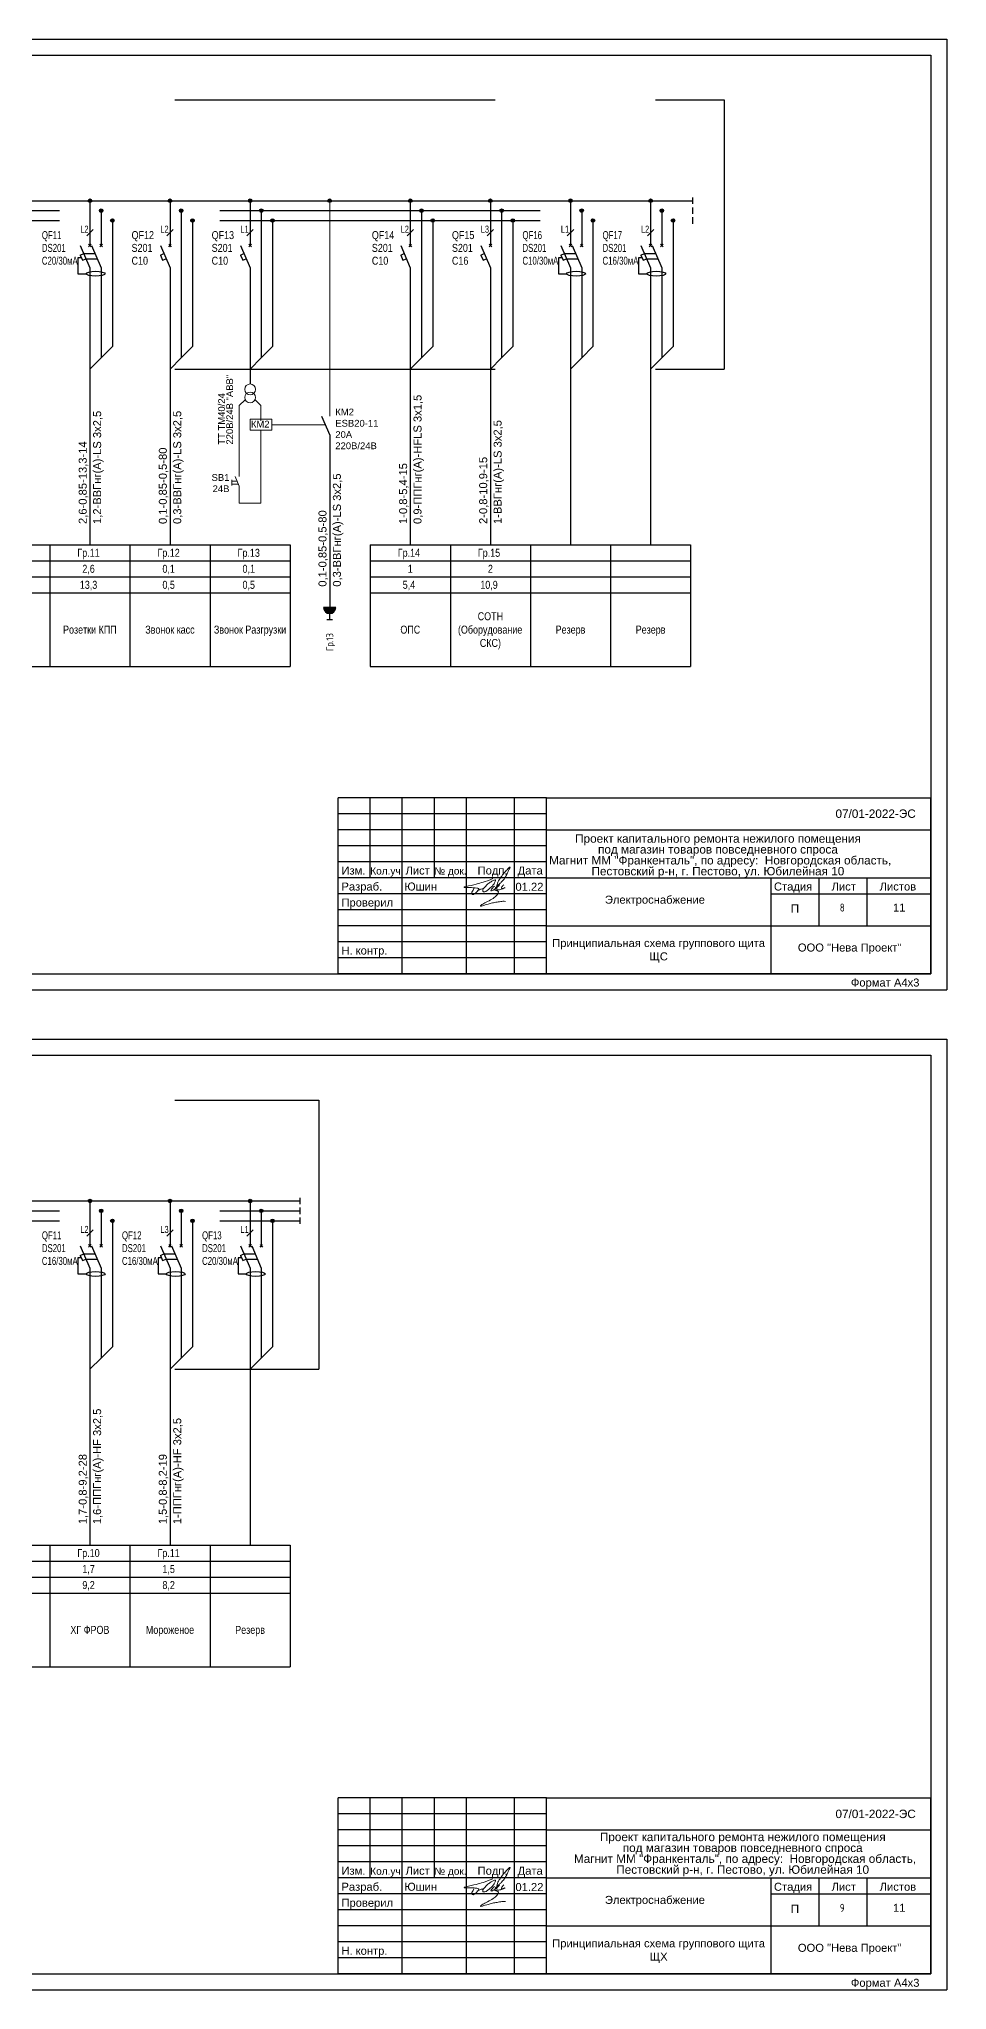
# Model space of a CAD drawing. Header units: metres. Extents: x -564 to -106, y -319 to -159.
# Drawn here: x -235.8 to -207.4, y -318.9 to -258 of the extents above; entities that cross this region are included whole.
import ezdxf
from ezdxf.enums import TextEntityAlignment as Align

# ---------------------------------------------------------------- set-up
doc = ezdxf.new("R2010")
doc.units = ezdxf.units.M
doc.header["$MEASUREMENT"] = 0
doc.linetypes.add('Elproject1', pattern=[15, 10, -5])
doc.layers.add('Elproject', color=7, linetype='Continuous')
for name, color, linetype, lineweight in [('Level 1', 7, 'Continuous', 0), ('Level 63', 7, 'Continuous', 0), ('КОПИЯ 0', 7, 'Continuous', 15)]:
    doc.layers.add(name, color=color, linetype=linetype, lineweight=lineweight)
doc.styles.add('Elproject', font='arial.ttf')
doc.styles.add('GOST 2.304', font='cs_gost2304.shx')
doc.styles.get("Standard").update_dxf_attribs({"font": 'cs_gost2304.shx'})
doc.styles.add('Style-Arial', font='arial.ttf')

# ---------------------------------------------------------------- blocks, each defined once
blk = doc.blocks.new('Block_switch_line')
for p, q in [((0, 0), (0, -4)), ((-3, -4), (0, -11)), ((0, -11), (0, -14.5))]:
    blk.add_line(p, q)
blk = doc.blocks.new('Block_switch')
for p, q in [((-0.4, -4.4), (0.4, -3.6)), ((-0.4, -3.6), (0.4, -4.4))]:
    blk.add_line(p, q)
blk.add_blockref('Block_switch_line', (0, 0))
blk = doc.blocks.new('Block_diff_automatic')
for p, q in [((-2.65, -7.82), (-3.75, -7.82)), ((-3.75, -7.82), (-3.75, -12.82)), ((-3, -7), (-1.91, -6.53)), ((-3, -7), (-2.3, -8.63)), ((-2.3, -8.63), (-1.21, -8.17)), ((-1.91, -6.53), (1.59, -6.53)), ((-1.21, -8.17), (2.29, -8.17)), ((-3.75, -12.82), (-1.25, -12.82))]:
    blk.add_line(p, q)
blk.add_ellipse((1.75, -12.82), major_axis=(3, 0), ratio=0.25)
for p in [(0, 0), (3.5, 0)]:
    blk.add_blockref('Block_switch', p)
blk = doc.blocks.new('Block_dot')
blk.add_hatch(color=256).paths.add_polyline_path([(0.55, 0, 1), (-0.55, 0, 1)])
blk.add_circle((0, 0), 0.55)
blk = doc.blocks.new('Block_automatic')
for p, q in [((-3, -7), (-1.91, -6.53)), ((-3, -7), (-2.3, -8.63)), ((-2.3, -8.63), (-1.21, -8.17))]:
    blk.add_line(p, q)
blk.add_blockref('Block_switch', (0, 0))
blk = doc.blocks.new('ШР.ОУ.IP20-23.двухполюсная')
at = {"true_color": 0xffffff}
h = blk.add_hatch(color=7, dxfattribs=at)
h.dxf.hatch_style = 1
edge = h.paths.add_edge_path()
edge.add_line((0, 0), (25, 0))
edge.add_arc((12.5, 0), 12.5, 0, 180)
at = {"color": 0, "lineweight": 30}
blk.add_line((12.5, 25), (12.5, 12.5), dxfattribs=at)
blk.add_lwpolyline([(0, 0), (25, 0, 1)], format="xyb", close=True, dxfattribs=at)

msp = doc.modelspace()

# ---------------------------------------------------------------- linework, layer by layer
at = {"color": 0}
for p, q in [((-226.946, -269.785), (-226.692, -270.376)), ((-226.692, -270.376), (-226.692, -275.766))]:
    msp.add_line(p, q, dxfattribs=at)
at = {"layer": 'Elproject'}
for p, q in [((-270.426, -258.001), (-207.426, -258.001)), ((-207.426, -258.001), (-207.426, -287.701)), ((-268.426, -258.501), (-207.926, -258.501)), ((-207.926, -258.501), (-207.926, -287.201)), ((-260.126, -263.051), (-215.37, -263.051)), ((-234.176, -263.051), (-234.176, -264.051)), ((-231.676, -263.051), (-231.676, -264.051)), ((-229.176, -263.051), (-229.176, -264.051)), ((-224.176, -263.051), (-224.176, -264.051)), ((-221.676, -263.051), (-221.676, -264.051)), ((-219.176, -263.051), (-219.176, -264.051)), ((-216.676, -263.051), (-216.676, -264.051)), ((-215.37, -262.951), (-215.37, -263.151)), ((-215.37, -263.261), (-215.37, -263.461)), ((-233.826, -263.361), (-233.826, -264.051)), ((-233.476, -263.671), (-233.476, -267.611)), ((-231.326, -263.361), (-231.326, -267.961)), ((-230.976, -263.671), (-230.976, -267.611)), ((-228.826, -263.361), (-228.826, -267.961)), ((-228.476, -263.671), (-228.476, -267.611)), ((-223.826, -263.361), (-223.826, -267.961)), ((-223.476, -263.671), (-223.476, -267.611)), ((-221.326, -263.361), (-221.326, -267.961)), ((-220.976, -263.671), (-220.976, -267.611)), ((-218.826, -263.361), (-218.826, -264.051)), ((-218.476, -263.671), (-218.476, -267.611)), ((-216.326, -263.361), (-216.326, -264.051)), ((-215.976, -263.671), (-215.976, -267.611)), ((-215.37, -263.571), (-215.37, -263.771)), ((-234.276, -264.151), (-234.076, -263.951)), ((-231.776, -264.151), (-231.576, -263.951)), ((-229.276, -264.151), (-229.076, -263.951)), ((-224.276, -264.151), (-224.076, -263.951)), ((-221.776, -264.151), (-221.576, -263.951)), ((-219.276, -264.151), (-219.076, -263.951)), ((-216.776, -264.151), (-216.576, -263.951)), ((-234.176, -265.501), (-234.176, -273.801)), ((-233.826, -265.501), (-233.826, -267.961)), ((-231.676, -265.501), (-231.676, -273.801)), ((-229.176, -265.501), (-229.176, -268.776)), ((-224.176, -265.501), (-224.176, -273.801)), ((-221.676, -265.501), (-221.676, -273.801)), ((-219.176, -265.501), (-219.176, -273.801)), ((-218.826, -265.501), (-218.826, -267.961)), ((-216.676, -265.501), (-216.676, -273.801)), ((-216.326, -265.501), (-216.326, -267.961)), ((-234.176, -268.311), (-233.826, -267.961)), ((-233.826, -267.961), (-233.476, -267.611)), ((-231.676, -268.311), (-231.326, -267.961)), ((-231.326, -267.961), (-230.976, -267.611)), ((-229.176, -268.311), (-228.826, -267.961)), ((-228.826, -267.961), (-228.476, -267.611)), ((-224.176, -268.311), (-223.826, -267.961)), ((-223.826, -267.961), (-223.476, -267.611)), ((-221.676, -268.311), (-221.326, -267.961)), ((-221.326, -267.961), (-220.976, -267.611)), ((-219.176, -268.311), (-218.826, -267.961)), ((-218.826, -267.961), (-218.476, -267.611)), ((-216.676, -268.311), (-216.326, -267.961)), ((-216.326, -267.961), (-215.976, -267.611)), ((-237.926, -273.801), (-235.426, -273.801)), ((-235.426, -273.801), (-235.426, -277.601)), ((-235.426, -273.801), (-232.926, -273.801)), ((-232.926, -273.801), (-232.926, -277.601)), ((-232.926, -273.801), (-230.426, -273.801)), ((-230.426, -273.801), (-230.426, -277.601)), ((-230.426, -273.801), (-227.926, -273.801)), ((-227.926, -273.801), (-227.926, -277.601)), ((-225.426, -273.801), (-225.426, -277.601)), ((-225.426, -273.801), (-222.926, -273.801)), ((-222.926, -273.801), (-222.926, -277.601)), ((-222.926, -273.801), (-220.426, -273.801)), ((-220.426, -273.801), (-220.426, -277.601)), ((-220.426, -273.801), (-217.926, -273.801)), ((-217.926, -273.801), (-217.926, -277.601)), ((-217.926, -273.801), (-215.426, -273.801)), ((-215.426, -273.801), (-215.426, -277.601)), ((-237.926, -274.301), (-235.426, -274.301)), ((-237.926, -274.801), (-235.426, -274.801)), ((-235.426, -274.301), (-232.926, -274.301)), ((-235.426, -274.801), (-232.926, -274.801)), ((-232.926, -274.301), (-230.426, -274.301)), ((-232.926, -274.801), (-230.426, -274.801)), ((-230.426, -274.301), (-227.926, -274.301)), ((-230.426, -274.801), (-227.926, -274.801)), ((-225.426, -274.301), (-222.926, -274.301)), ((-225.426, -274.801), (-222.926, -274.801)), ((-222.926, -274.301), (-220.426, -274.301)), ((-222.926, -274.801), (-220.426, -274.801)), ((-220.426, -274.301), (-217.926, -274.301)), ((-220.426, -274.801), (-217.926, -274.801)), ((-217.926, -274.301), (-215.426, -274.301)), ((-217.926, -274.801), (-215.426, -274.801)), ((-237.926, -275.301), (-235.426, -275.301)), ((-235.426, -275.301), (-232.926, -275.301)), ((-232.926, -275.301), (-230.426, -275.301)), ((-230.426, -275.301), (-227.926, -275.301)), ((-225.426, -275.301), (-222.926, -275.301)), ((-222.926, -275.301), (-220.426, -275.301)), ((-220.426, -275.301), (-217.926, -275.301)), ((-217.926, -275.301), (-215.426, -275.301)), ((-237.926, -277.601), (-235.426, -277.601)), ((-235.426, -277.601), (-232.926, -277.601)), ((-232.926, -277.601), (-230.426, -277.601)), ((-230.426, -277.601), (-227.926, -277.601)), ((-225.426, -277.601), (-222.926, -277.601)), ((-222.926, -277.601), (-220.426, -277.601)), ((-220.426, -277.601), (-217.926, -277.601)), ((-217.926, -277.601), (-215.426, -277.601)), ((-219.926, -281.701), (-226.426, -281.701)), ((-226.426, -287.201), (-226.426, -281.701)), ((-225.426, -284.201), (-225.426, -281.701)), ((-224.426, -287.201), (-224.426, -281.701)), ((-223.426, -284.201), (-223.426, -281.701)), ((-222.426, -287.201), (-222.426, -281.701)), ((-220.926, -287.201), (-220.926, -281.701)), ((-219.926, -281.701), (-207.926, -281.701)), ((-219.926, -287.201), (-219.926, -281.701)), ((-207.926, -287.201), (-207.926, -281.701)), ((-219.926, -282.201), (-226.426, -282.201)), ((-219.926, -282.701), (-226.426, -282.701)), ((-219.926, -282.701), (-207.926, -282.701)), ((-219.926, -283.201), (-226.426, -283.201)), ((-219.926, -283.701), (-226.426, -283.701)), ((-219.926, -284.201), (-226.426, -284.201)), ((-219.926, -284.201), (-207.926, -284.201)), ((-212.926, -284.201), (-212.926, -287.201)), ((-211.426, -284.201), (-211.426, -285.701)), ((-209.926, -284.201), (-209.926, -285.701)), ((-219.926, -284.701), (-226.426, -284.701)), ((-219.926, -285.201), (-226.426, -285.201)), ((-212.926, -284.701), (-207.926, -284.701)), ((-219.926, -285.701), (-226.426, -285.701)), ((-219.926, -285.701), (-207.926, -285.701)), ((-219.926, -286.201), (-226.426, -286.201)), ((-219.926, -286.701), (-226.426, -286.701)), ((-268.426, -287.201), (-207.926, -287.201)), ((-207.926, -287.201), (-226.426, -287.201)), ((-270.426, -287.701), (-207.426, -287.701)), ((-270.426, -289.248), (-207.426, -289.248)), ((-207.426, -289.248), (-207.426, -318.948)), ((-268.426, -289.748), (-207.926, -289.748)), ((-207.926, -289.748), (-207.926, -318.448)), ((-260.126, -294.298), (-227.626, -294.298)), ((-234.176, -294.298), (-234.176, -295.298)), ((-231.676, -294.298), (-231.676, -295.298)), ((-229.176, -294.298), (-229.176, -295.298)), ((-227.626, -294.198), (-227.626, -294.398)), ((-233.826, -294.608), (-233.826, -295.298)), ((-233.476, -294.918), (-233.476, -298.858)), ((-231.326, -294.608), (-231.326, -295.298)), ((-230.976, -294.918), (-230.976, -298.858)), ((-228.826, -294.608), (-228.826, -295.298)), ((-228.476, -294.918), (-228.476, -298.858)), ((-227.626, -294.508), (-227.626, -294.708)), ((-227.626, -294.818), (-227.626, -295.018)), ((-234.276, -295.398), (-234.076, -295.198)), ((-231.776, -295.398), (-231.576, -295.198)), ((-229.276, -295.398), (-229.076, -295.198)), ((-234.176, -296.748), (-234.176, -305.048)), ((-233.826, -296.748), (-233.826, -299.208)), ((-231.676, -296.748), (-231.676, -305.048)), ((-231.326, -296.748), (-231.326, -299.208)), ((-229.176, -296.748), (-229.176, -305.048)), ((-228.826, -296.748), (-228.826, -299.208)), ((-234.176, -299.558), (-233.826, -299.208)), ((-233.826, -299.208), (-233.476, -298.858)), ((-231.676, -299.558), (-231.326, -299.208)), ((-231.326, -299.208), (-230.976, -298.858)), ((-229.176, -299.558), (-228.826, -299.208)), ((-228.826, -299.208), (-228.476, -298.858)), ((-237.926, -305.048), (-235.426, -305.048)), ((-235.426, -305.048), (-235.426, -308.848)), ((-235.426, -305.048), (-232.926, -305.048)), ((-232.926, -305.048), (-232.926, -308.848)), ((-232.926, -305.048), (-230.426, -305.048)), ((-230.426, -305.048), (-230.426, -308.848)), ((-230.426, -305.048), (-227.926, -305.048)), ((-227.926, -305.048), (-227.926, -308.848)), ((-237.926, -305.548), (-235.426, -305.548)), ((-235.426, -305.548), (-232.926, -305.548)), ((-232.926, -305.548), (-230.426, -305.548)), ((-230.426, -305.548), (-227.926, -305.548)), ((-237.926, -306.048), (-235.426, -306.048)), ((-237.926, -306.548), (-235.426, -306.548)), ((-235.426, -306.048), (-232.926, -306.048)), ((-235.426, -306.548), (-232.926, -306.548)), ((-232.926, -306.048), (-230.426, -306.048)), ((-232.926, -306.548), (-230.426, -306.548)), ((-230.426, -306.048), (-227.926, -306.048)), ((-230.426, -306.548), (-227.926, -306.548)), ((-237.926, -308.848), (-235.426, -308.848)), ((-235.426, -308.848), (-232.926, -308.848)), ((-232.926, -308.848), (-230.426, -308.848)), ((-230.426, -308.848), (-227.926, -308.848)), ((-219.926, -312.948), (-226.426, -312.948)), ((-226.426, -318.448), (-226.426, -312.948)), ((-225.426, -315.448), (-225.426, -312.948)), ((-224.426, -318.448), (-224.426, -312.948)), ((-223.426, -315.448), (-223.426, -312.948)), ((-222.426, -318.448), (-222.426, -312.948)), ((-220.926, -318.448), (-220.926, -312.948)), ((-219.926, -312.948), (-207.926, -312.948)), ((-219.926, -318.448), (-219.926, -312.948)), ((-207.926, -318.448), (-207.926, -312.948)), ((-219.926, -313.448), (-226.426, -313.448)), ((-219.926, -313.948), (-226.426, -313.948)), ((-219.926, -314.448), (-226.426, -314.448)), ((-219.926, -313.948), (-207.926, -313.948)), ((-219.926, -314.948), (-226.426, -314.948)), ((-219.926, -315.448), (-226.426, -315.448)), ((-219.926, -315.448), (-207.926, -315.448)), ((-212.926, -315.448), (-212.926, -318.448)), ((-211.426, -315.448), (-211.426, -316.948)), ((-209.926, -315.448), (-209.926, -316.948)), ((-219.926, -315.948), (-226.426, -315.948)), ((-212.926, -315.948), (-207.926, -315.948)), ((-219.926, -316.448), (-226.426, -316.448)), ((-219.926, -316.948), (-226.426, -316.948)), ((-219.926, -317.448), (-226.426, -317.448)), ((-219.926, -316.948), (-207.926, -316.948)), ((-219.926, -317.948), (-226.426, -317.948)), ((-268.426, -318.448), (-207.926, -318.448)), ((-207.926, -318.448), (-226.426, -318.448)), ((-270.426, -318.948), (-207.426, -318.948))]:
    msp.add_line(p, q, dxfattribs=at)
at = {"layer": 'Elproject', "color": 7, "linetype": 'Elproject1'}
for p, q in [((-261.526, -259.901), (-214.377, -259.901)), ((-214.377, -259.901), (-214.377, -268.311)), ((-260.126, -263.361), (-215.37, -263.361)), ((-260.126, -263.671), (-215.37, -263.671)), ((-261.526, -268.311), (-214.377, -268.311)), ((-261.526, -291.148), (-227.026, -291.148)), ((-227.026, -291.148), (-227.026, -299.558)), ((-260.126, -294.608), (-227.626, -294.608)), ((-260.126, -294.918), (-227.626, -294.918)), ((-261.526, -299.558), (-227.026, -299.558))]:
    msp.add_line(p, q, dxfattribs=at)
at = {"layer": 'Level 1', "color": 5, "lineweight": 20}
for points in [[(-221.215, -284.517), (-221.35, -284.566), (-221.465, -284.596), (-221.476, -284.56), (-221.48, -284.485), (-221.453, -284.338), (-221.351, -284.188), (-221.236, -284.034), (-221.126, -283.917), (-221.073, -283.869), (-221.046, -283.866), (-221.093, -283.934), (-221.126, -284.024), (-221.175, -284.131), (-221.248, -284.242), (-221.339, -284.35), (-221.409, -284.403), (-221.456, -284.45), (-221.537, -284.535), (-221.55, -284.584), (-221.511, -284.603), (-221.433, -284.622), (-221.414, -284.666), (-221.492, -284.774), (-221.62, -284.871), (-221.814, -284.968), (-221.958, -285.046), (-221.989, -285.085), (-221.993, -285.1), (-221.775, -285.034), (-221.651, -284.996), (-221.507, -284.968), (-221.352, -284.945), (-221.263, -284.933), (-221.208, -284.941)], [(-222.189, -284.536), (-222.24, -284.624), (-222.249, -284.647), (-222.254, -284.664), (-222.256, -284.694), (-222.243, -284.718), (-222.221, -284.726), (-222.184, -284.719), (-222.101, -284.65), (-222.052, -284.586), (-222.031, -284.551), (-222.066, -284.53), (-222.127, -284.517), (-222.317, -284.508), (-222.405, -284.508), (-222.502, -284.511), (-222.498, -284.493), (-222.483, -284.489), (-222.08, -284.394), (-221.934, -284.347), (-221.714, -284.281), (-221.598, -284.227)], [(-222.088, -284.61), (-222.018, -284.574), (-221.95, -284.552), (-221.904, -284.545), (-221.89, -284.545), (-221.798, -284.431), (-221.708, -284.358), (-221.597, -284.29), (-221.538, -284.269), (-221.514, -284.273), (-221.517, -284.302), (-221.575, -284.421), (-221.655, -284.501), (-221.747, -284.578), (-221.829, -284.639), (-221.875, -284.639), (-221.902, -284.637), (-221.916, -284.612), (-221.909, -284.564), (-221.887, -284.542)], [(-221.551, -284.467), (-221.582, -284.496), (-221.605, -284.524), (-221.632, -284.549), (-221.65, -284.577), (-221.661, -284.6), (-221.659, -284.609), (-221.644, -284.612), (-221.587, -284.587), (-221.54, -284.56), (-221.443, -284.483), (-221.395, -284.439), (-221.385, -284.415), (-221.426, -284.427), (-221.473, -284.475), (-221.514, -284.517), (-221.533, -284.543), (-221.538, -284.585), (-221.526, -284.599), (-221.441, -284.587), (-221.392, -284.58), (-221.327, -284.556), (-221.249, -284.531), (-221.21, -284.5), (-221.252, -284.524), (-221.317, -284.543), (-221.339, -284.543), (-221.332, -284.497), (-221.271, -284.425), (-221.252, -284.42)], [(-222.189, -315.783), (-222.24, -315.872), (-222.249, -315.894), (-222.254, -315.911), (-222.256, -315.941), (-222.243, -315.965), (-222.221, -315.973), (-222.184, -315.966), (-222.101, -315.897), (-222.052, -315.833), (-222.031, -315.798), (-222.066, -315.777), (-222.127, -315.764), (-222.317, -315.755), (-222.405, -315.755), (-222.502, -315.758), (-222.498, -315.74), (-222.483, -315.737), (-222.08, -315.641), (-221.934, -315.594), (-221.714, -315.529), (-221.598, -315.475)], [(-222.088, -315.857), (-222.018, -315.821), (-221.95, -315.799), (-221.904, -315.792), (-221.89, -315.792), (-221.798, -315.678), (-221.708, -315.605), (-221.597, -315.538), (-221.538, -315.516), (-221.514, -315.521), (-221.517, -315.55), (-221.575, -315.668), (-221.655, -315.748), (-221.747, -315.826), (-221.829, -315.886), (-221.875, -315.886), (-221.902, -315.884), (-221.916, -315.86), (-221.909, -315.811), (-221.887, -315.789)], [(-221.215, -315.764), (-221.35, -315.813), (-221.465, -315.843), (-221.476, -315.807), (-221.48, -315.732), (-221.453, -315.585), (-221.351, -315.435), (-221.236, -315.282), (-221.126, -315.165), (-221.073, -315.116), (-221.046, -315.113), (-221.093, -315.181), (-221.126, -315.271), (-221.175, -315.379), (-221.248, -315.489), (-221.339, -315.597), (-221.409, -315.65), (-221.456, -315.697), (-221.537, -315.782), (-221.55, -315.831), (-221.511, -315.851), (-221.433, -315.869), (-221.414, -315.913), (-221.492, -316.021), (-221.62, -316.119), (-221.814, -316.216), (-221.958, -316.293), (-221.989, -316.332), (-221.993, -316.348), (-221.775, -316.282), (-221.651, -316.243), (-221.507, -316.216), (-221.352, -316.192), (-221.263, -316.181), (-221.208, -316.188)], [(-221.551, -315.714), (-221.582, -315.744), (-221.605, -315.771), (-221.632, -315.797), (-221.65, -315.824), (-221.661, -315.847), (-221.659, -315.856), (-221.644, -315.859), (-221.587, -315.835), (-221.54, -315.808), (-221.443, -315.73), (-221.395, -315.686), (-221.385, -315.662), (-221.426, -315.674), (-221.473, -315.723), (-221.514, -315.764), (-221.533, -315.791), (-221.538, -315.832), (-221.526, -315.846), (-221.441, -315.834), (-221.392, -315.827), (-221.327, -315.803), (-221.249, -315.779), (-221.21, -315.747), (-221.252, -315.771), (-221.317, -315.791), (-221.339, -315.791), (-221.332, -315.745), (-221.271, -315.672), (-221.252, -315.667)]]:
    msp.add_open_spline(points, degree=3, dxfattribs=at)
at = {"layer": 'Level 63', "color": 175, "lineweight": 30, "true_color": 0x4554a5}
for points in [[(-226.692, -276.139), (-226.692, -275.846)], [(-226.781, -276.139), (-226.692, -276.139)], [(-226.692, -276.139), (-226.604, -276.139)]]:
    msp.add_lwpolyline(points, dxfattribs=at)
at = {"layer": 'КОПИЯ 0'}
for p, q in [((-226.692, -269.785), (-226.692, -263.051)), ((-229.514, -269.452), (-229.33, -269.268)), ((-228.838, -269.452), (-229.022, -269.268)), ((-229.514, -271.669), (-229.514, -269.452)), ((-228.838, -269.925), (-228.838, -269.452)), ((-228.838, -269.925), (-228.838, -269.452)), ((-228.838, -272.501), (-228.838, -270.219)), ((-228.5, -270.049), (-226.833, -270.049)), ((-229.747, -271.775), (-229.747, -271.944)), ((-229.578, -271.817), (-229.747, -271.817)), ((-229.641, -271.669), (-229.514, -271.965)), ((-229.514, -271.669), (-229.514, -271.409)), ((-229.541, -271.902), (-229.747, -271.902)), ((-229.514, -271.965), (-229.514, -272.501)), ((-229.514, -272.501), (-228.838, -272.501))]:
    msp.add_line(p, q, dxfattribs=at)
msp.add_lwpolyline([(-228.5, -269.88), (-228.5, -270.219), (-229.176, -270.219), (-229.176, -269.88)], close=True, dxfattribs=at)
for centre in [(-229.176, -268.945), (-229.176, -269.198)]:
    msp.add_circle(centre, 0.169, dxfattribs=at)

# ---------------------------------------------------------------- block references
at = {"layer": 'Elproject', "xscale": 0.1, "yscale": 0.1, "zscale": 0.1}
for name, p in [('Block_dot', (-234.176, -263.051)), ('Block_dot', (-231.676, -263.051)), ('Block_dot', (-229.176, -263.051)), ('Block_dot', (-226.692, -263.051)), ('Block_dot', (-224.176, -263.051)), ('Block_dot', (-221.676, -263.051)), ('Block_dot', (-219.176, -263.051)), ('Block_dot', (-216.676, -263.051)), ('Block_dot', (-233.826, -263.361)), ('Block_dot', (-233.476, -263.671)), ('Block_dot', (-231.326, -263.361)), ('Block_dot', (-230.976, -263.671)), ('Block_dot', (-228.826, -263.361)), ('Block_dot', (-228.476, -263.671)), ('Block_dot', (-223.826, -263.361)), ('Block_dot', (-223.476, -263.671)), ('Block_dot', (-221.326, -263.361)), ('Block_dot', (-220.976, -263.671)), ('Block_dot', (-218.826, -263.361)), ('Block_dot', (-218.476, -263.671)), ('Block_dot', (-216.326, -263.361)), ('Block_dot', (-215.976, -263.671)), ('Block_diff_automatic', (-234.176, -264.051)), ('Block_automatic', (-231.676, -264.051)), ('Block_automatic', (-229.176, -264.051)), ('Block_automatic', (-224.176, -264.051)), ('Block_automatic', (-221.676, -264.051)), ('Block_diff_automatic', (-219.176, -264.051)), ('Block_diff_automatic', (-216.676, -264.051)), ('Block_dot', (-234.176, -294.298)), ('Block_dot', (-231.676, -294.298)), ('Block_dot', (-229.176, -294.298)), ('Block_dot', (-233.826, -294.608)), ('Block_dot', (-233.476, -294.918)), ('Block_dot', (-231.326, -294.608)), ('Block_dot', (-230.976, -294.918)), ('Block_dot', (-228.826, -294.608)), ('Block_dot', (-228.476, -294.918)), ('Block_diff_automatic', (-234.176, -295.298)), ('Block_diff_automatic', (-231.676, -295.298)), ('Block_diff_automatic', (-229.176, -295.298))]:
    msp.add_blockref(name, p, dxfattribs=at)
at = {"layer": 'Level 63', "color": 146, "lineweight": 30, "true_color": 0x105689, "xscale": 0.01519592640601832, "yscale": 0.01519592640601832, "zscale": 0.01519592640601832, "rotation": 180}
msp.add_blockref('ШР.ОУ.IP20-23.двухполюсная', (-226.503, -275.76), dxfattribs=at)

# ---------------------------------------------------------------- texts
at = {"color": 7, "linetype": 'Continuous', "lineweight": 0}
msp.add_text('Гр.13', height=0.2174, rotation=90, dxfattribs=at).set_placement((-226.581, -277.122))
at = {"color": 7, "linetype": 'Continuous', "lineweight": 30, "style": 'Style-Arial'}
for s, p in [('Проект капитального ремонта нежилого помещения', (-219.032, -283.108)), ('под магазин товаров повседневного спроса', (-218.318, -283.447)), (' Магнит ММ "Франкенталь", по адресу:  Новгородская область,', (-219.944, -283.787)), ('Пестовский р-н, г. Пестово, ул. Юбилейная 10', (-218.521, -284.127)), ('Проект капитального ремонта нежилого помещения', (-218.259, -314.298)), ('под магазин товаров повседневного спроса', (-217.544, -314.638)), (' Магнит ММ "Франкенталь", по адресу:  Новгородская область,', (-219.171, -314.978)), ('Пестовский р-н, г. Пестово, ул. Юбилейная 10', (-217.748, -315.318))]:
    msp.add_text(s, height=0.2625, dxfattribs=at).set_placement(p)
at = {"color": 7, "linetype": 'Continuous', "lineweight": 13, "style": 'Style-Arial'}
for p in [(-223.85, -284.476), (-223.85, -315.723)]:
    msp.add_text('Юшин', height=0.25, dxfattribs=at).set_placement(p, align=Align.MIDDLE_CENTER)
for p in [(-212.173, -285.033), (-212.173, -316.28)]:
    msp.add_text('П', height=0.263, dxfattribs=at).set_placement(p, align=Align.TOP_CENTER)
for p in [(-212.08, -286.257), (-212.08, -317.505)]:
    msp.add_text('ООО "Нева Проект"', height=0.25, dxfattribs=at).set_placement(p, align=Align.TOP_LEFT)
at = {"color": 7, "linetype": 'Continuous', "lineweight": 30, "char_height": 0.25, "attachment_point": 1, "line_spacing_factor": 0.72, "style": 'GOST 2.304'}
for insert in [(-220.895, -284.359), (-220.895, -315.607)]:
    msp.add_mtext('{\\fArial|b0|i0|c0|p39;01.22}', dxfattribs=dict(at, insert=insert))
at = {"color": 7, "linetype": 'Continuous', "lineweight": 0, "char_height": 0.25, "attachment_point": 5}
for s, insert, line_spacing_factor, style in [('Электроснабжение', (-216.542, -284.925), 0.776524, 'Style-Arial'), ('8', (-210.695, -285.134), 0.72, 'GOST 2.304'), ('{\\fArial|b0|i0|c204|p39;1\\fArial|b0|i0|c0|p39;1}', (-208.916, -285.134), 0.72, 'GOST 2.304'), ('Электроснабжение', (-216.542, -316.172), 0.776524, 'Style-Arial'), ('9', (-210.695, -316.381), 0.72, 'GOST 2.304'), ('{\\fArial|b0|i0|c204|p39;1\\fArial|b0|i0|c0|p39;1}', (-208.916, -316.381), 0.72, 'GOST 2.304')]:
    msp.add_mtext(s, dxfattribs=dict(at, insert=insert, line_spacing_factor=line_spacing_factor, style=style))
at = {"layer": 'Elproject', "style": 'Elproject'}
for s, height, width, p in [('L2', 0.22, 0.75, (-234.476, -264.051)), ('L2', 0.22, 0.75, (-231.976, -264.051)), ('L1', 0.22, 0.75, (-229.476, -264.051)), ('L2', 0.22, 0.75, (-224.476, -264.051)), ('L3', 0.22, 0.75, (-221.976, -264.051)), ('L1', 0.22, 0.75, (-219.476, -264.051)), ('L2', 0.22, 0.75, (-216.976, -264.051)), ('QF11', 0.25, 0.7, (-235.676, -264.251)), ('DS201', 0.25, 0.7, (-235.676, -264.651)), ('S201', 0.25, 0.8, (-232.876, -264.651)), ('QF12', 0.25, 0.8, (-232.876, -264.251)), ('S201', 0.25, 0.8, (-230.376, -264.651)), ('QF13', 0.25, 0.8, (-230.376, -264.251)), ('S201', 0.25, 0.8, (-225.376, -264.651)), ('QF14', 0.25, 0.8, (-225.376, -264.251)), ('S201', 0.25, 0.8, (-222.876, -264.651)), ('QF15', 0.25, 0.8, (-222.876, -264.251)), ('QF16', 0.25, 0.7, (-220.676, -264.251)), ('DS201', 0.25, 0.7, (-220.676, -264.651)), ('QF17', 0.25, 0.7, (-218.176, -264.251)), ('DS201', 0.25, 0.7, (-218.176, -264.651)), ('C20/30мА', 0.25, 0.7, (-235.676, -265.051)), ('C10', 0.25, 0.8, (-232.876, -265.051)), ('C10', 0.25, 0.8, (-230.376, -265.051)), ('C10', 0.25, 0.8, (-225.376, -265.051)), ('C16', 0.25, 0.8, (-222.876, -265.051)), ('C10/30мА', 0.25, 0.7, (-220.676, -265.051)), ('C16/30мА', 0.25, 0.7, (-218.176, -265.051)), ('Гр.11', 0.25, 0.8, (-234.567, -274.176)), ('Гр.12', 0.25, 0.8, (-232.067, -274.176)), ('Гр.13', 0.25, 0.8, (-229.567, -274.176)), ('Гр.14', 0.25, 0.8, (-224.567, -274.176)), ('Гр.15', 0.25, 0.8, (-222.067, -274.176)), ('2,6', 0.25, 0.8, (-234.413, -274.676)), ('0,1', 0.25, 0.8, (-231.913, -274.676)), ('0,1', 0.25, 0.8, (-229.413, -274.676)), ('1', 0.25, 0.8, (-224.254, -274.676)), ('2', 0.25, 0.8, (-221.754, -274.676)), ('13,3', 0.25, 0.8, (-234.491, -275.176)), ('0,5', 0.25, 0.8, (-231.913, -275.176)), ('0,5', 0.25, 0.8, (-229.413, -275.176)), ('5,4', 0.25, 0.8, (-224.413, -275.176)), ('10,9', 0.25, 0.8, (-221.991, -275.176)), ('СОТН', 0.25, 0.8, (-222.072, -276.159)), ('Розетки КПП', 0.25, 0.8, (-235.014, -276.576)), ('Звонок касс', 0.25, 0.8, (-232.448, -276.576)), ('Звонок Разгрузки', 0.25, 0.8, (-230.306, -276.576)), ('ОПС', 0.25, 0.8, (-224.486, -276.576)), ('(Оборудование', 0.25, 0.8, (-222.689, -276.576)), ('Резерв', 0.25, 0.8, (-219.641, -276.576)), ('Резерв', 0.25, 0.8, (-217.141, -276.576)), ('СКС)', 0.25, 0.8, (-222.006, -276.992)), ('QF11', 0.25, 0.7, (-235.676, -295.498)), ('L2', 0.22, 0.75, (-234.476, -295.298)), ('QF12', 0.25, 0.7, (-233.176, -295.498)), ('L3', 0.22, 0.75, (-231.976, -295.298)), ('QF13', 0.25, 0.7, (-230.676, -295.498)), ('L1', 0.22, 0.75, (-229.476, -295.298)), ('C16/30мА', 0.25, 0.7, (-235.676, -296.298)), ('DS201', 0.25, 0.7, (-235.676, -295.898)), ('C16/30мА', 0.25, 0.7, (-233.176, -296.298)), ('DS201', 0.25, 0.7, (-233.176, -295.898)), ('C20/30мА', 0.25, 0.7, (-230.676, -296.298)), ('DS201', 0.25, 0.7, (-230.676, -295.898)), ('Гр.10', 0.25, 0.8, (-234.567, -305.423)), ('Гр.11', 0.25, 0.8, (-232.067, -305.423)), ('1,7', 0.25, 0.8, (-234.413, -305.923)), ('1,5', 0.25, 0.8, (-231.913, -305.923)), ('9,2', 0.25, 0.8, (-234.413, -306.423)), ('8,2', 0.25, 0.8, (-231.913, -306.423)), ('ХГ ФРОВ', 0.25, 0.8, (-234.785, -307.823)), ('Мороженое', 0.25, 0.8, (-232.43, -307.823)), ('Резерв', 0.25, 0.8, (-229.641, -307.823))]:
    msp.add_text(s, height=height, dxfattribs=dict(at, width=width)).set_placement(p)
for s, p in [('0,9-ППГнг(А)-HFLS 3х1,5', (-223.826, -273.151)), ('1,2-ВВГнг(А)-LS 3х2,5', (-233.826, -273.151)), ('0,3-ВВГнг(А)-LS 3х2,5', (-231.326, -273.151)), ('1-ВВГнг(А)-LS 3х2,5', (-221.326, -273.151)), ('2,6-0,85-13,3-14', (-234.276, -273.151)), ('0,1-0,85-0,5-80', (-231.776, -273.151)), ('2-0,8-10,9-15', (-221.776, -273.151)), ('0,3-ВВГнг(А)-LS 3х2,5', (-226.342, -275.11)), ('1-0,8-5,4-15', (-224.276, -273.151)), ('0,1-0,85-0,5-80', (-226.792, -275.11)), ('1,6-ППГнг(А)-HF 3х2,5', (-233.826, -304.398)), ('1-ППГнг(А)-HF 3х2,5', (-231.326, -304.398)), ('1,7-0,8-9,2-28', (-234.276, -304.398)), ('1,5-0,8-8,2-19', (-231.776, -304.398))]:
    msp.add_text(s, height=0.25, rotation=90, dxfattribs=at).set_placement(p)
for s, height, p in [('Изм.', 0.25, (-226.326, -284.101)), ('Кол.уч.', 0.225, (-225.426, -284.101)), ('Лист', 0.25, (-224.326, -284.101)), ('№ док.', 0.225, (-223.426, -284.101)), ('Подп.', 0.25, (-222.076, -284.101)), ('Дата', 0.25, (-220.826, -284.101)), ('Разраб.', 0.25, (-226.326, -284.601)), ('Стадия', 0.25, (-212.826, -284.601)), ('Лист', 0.25, (-211.026, -284.601)), ('Листов', 0.25, (-209.526, -284.601)), ('Проверил', 0.25, (-226.326, -285.101)), ('Н. контр.', 0.25, (-226.326, -286.601)), ('Принципиальная схема группового щита', 0.25, (-219.748, -286.367)), ('ЩС', 0.25, (-216.716, -286.784)), ('Формат А4х3', 0.25, (-210.426, -287.601)), ('Изм.', 0.25, (-226.326, -315.348)), ('Разраб.', 0.25, (-226.326, -315.848)), ('Кол.уч.', 0.225, (-225.426, -315.348)), ('Лист', 0.25, (-224.326, -315.348)), ('№ док.', 0.225, (-223.426, -315.348)), ('Подп.', 0.25, (-222.076, -315.348)), ('Дата', 0.25, (-220.826, -315.348)), ('Стадия', 0.25, (-212.826, -315.848)), ('Лист', 0.25, (-211.026, -315.848)), ('Листов', 0.25, (-209.526, -315.848)), ('Проверил', 0.25, (-226.326, -316.348)), ('Принципиальная схема группового щита', 0.25, (-219.748, -317.615)), ('Н. контр.', 0.25, (-226.326, -317.848)), ('ЩХ', 0.25, (-216.706, -318.031)), ('Формат А4х3', 0.25, (-210.426, -318.848))]:
    msp.add_text(s, height=height, dxfattribs=at).set_placement(p)
at = {"layer": 'Elproject', "char_height": 0.21126, "attachment_point": 9, "rotation": 90, "style": 'Elproject'}
for s, insert in [('\\A1;220В/24В "АВВ"', (-229.706, -268.492)), ('\\A1;ТТ ТМ40/24', (-229.959, -269.065))]:
    msp.add_mtext(s, dxfattribs=dict(at, insert=insert))
at = {"layer": 'Elproject', "char_height": 0.2113, "attachment_point": 9, "style": 'Elproject'}
for s, insert in [('\\A1;КМ2', (-228.569, -270.137)), ('\\A1;SB1\\P24В', (-229.822, -272.156))]:
    msp.add_mtext(s, dxfattribs=dict(at, insert=insert))
at = {"layer": 'Elproject', "insert": (-225.303, -270.817), "char_height": 0.21126, "width": 1.21374, "attachment_point": 9, "style": 'Elproject'}
msp.add_mtext('\\A1;\\pxql;КМ2\\PESB20-11\\P20А 220В/24В', dxfattribs=at)
at = {"layer": 'Level 1', "color": 7, "linetype": 'Continuous', "lineweight": 30, "style": 'Style-Arial'}
for p in [(-210.905, -282.331), (-210.905, -313.578)]:
    msp.add_text('07/01-2022-ЭС', height=0.2625, dxfattribs=at).set_placement(p)

doc.saveas('drawing.dxf')
